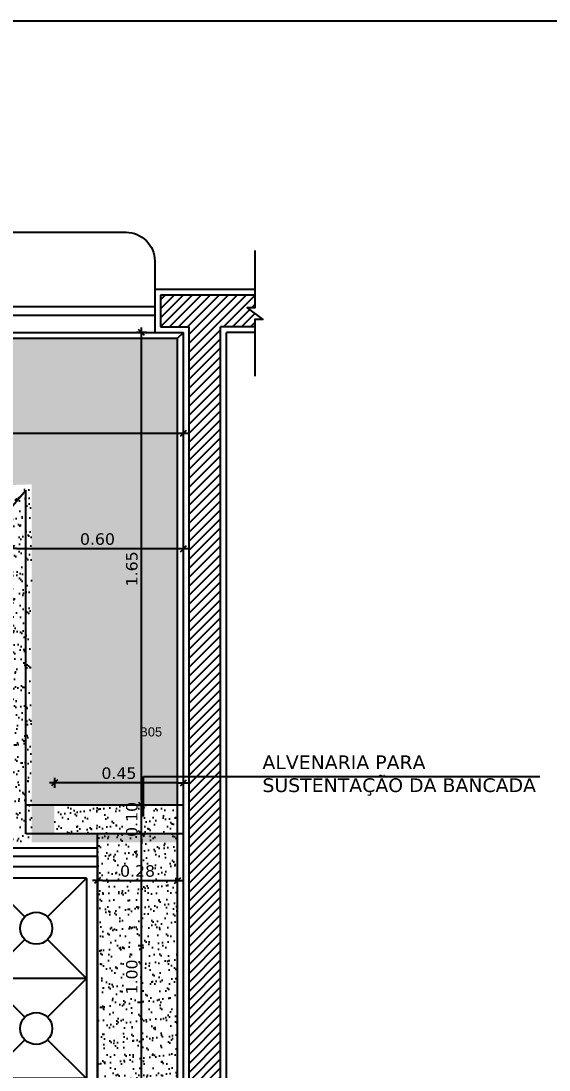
# Model space of a CAD drawing. Extents: x -36 to 357, y 137 to 237.
# Drawn here: x 7.62 to 9.463, y 180.803 to 184.466 of the extents above; entities that cross this region are included whole.
import ezdxf

# ---------------------------------------------------------------- set-up
doc = ezdxf.new("R2010")
doc.units = 0
doc.header["$LTSCALE"] = 0.01
doc.linetypes.add('CONTINU', pattern=[0])
doc.linetypes.add('HIDDEN', pattern=[9.525, 6.35, -3.175])
doc.layers.get('0').update_dxf_attribs({"linetype": 'CONTINUOUS'})
doc.layers.get('DEFPOINTS').update_dxf_attribs({"linetype": 'CONTINUOUS'})
for name, color, linetype in [('01', 1, 'CONTINUOUS'), ('A-AREAS', 2, 'CONTINUOUS'), ('A-HACHURAPARED', 254, 'CONTINUOUS'), ('A-PISOS-IDEN', 9, 'CONTINUOUS'), ('A-SIMBO', 2, 'CONTINUOUS'), ('ALV-V', 2, 'CONTINUOUS'), ('AR-ALV', 5, 'CONTINUOUS'), ('AR-COZ-MOB', 1, 'CONTINUOUS'), ('AR-PRJ-COB', 2, 'HIDDEN'), ('ARQ-CTA-1_025', 1, 'CONTINUOUS'), ('ARQ-EQP-VISTA', 1, 'CONTINUOUS'), ('ARQ-MOB-VISTA', 1, 'CONTINU'), ('ARQ-SMB-1_025', 1, 'CONTINUOUS'), ('ARQ-SMB-1_100', 1, 'CONTINUOUS'), ('ARQ-TXT-1_025', 2, 'CONTINUOUS'), ('PAG', 1, 'CONTINUOUS')]:
    doc.layers.add(name, color=color, linetype=linetype)
doc.styles.add('A16-E50', font='arial.ttf', dxfattribs={"height": 0.08})
doc.styles.add('ESC-50-A20', font='arial.ttf', dxfattribs={"height": 0.1})
doc.styles.add('FNDE Texto Cota 0025', font='verdana.ttf', dxfattribs={"height": 0.04})
doc.dimstyles.new('FNDE 1-0025', dxfattribs={"dimscale": 5, "dimtxt": 0.04, "dimasz": 0.0035, "dimexe": 0.15, "dimexo": 0.15, "dimgap": 0.0025, "dimtad": 1, "dimzin": 1, "dimdsep": 46, "dimtxsty": 'FNDE Texto Cota 0025', "dimblk": 'tic', "dimcen": 0.015, "dimdle": 0.15, "dimse1": 1, "dimse2": 1, "dimclrd": 251, "dimclre": 251, "dimclrt": 256, "dimaunit": 1, "dimadec": 3, "dimazin": 0, "dimtfac": 1, "dimtix": 1, "dimtmove": 2, "dimatfit": 3, "dimfxl": 0.15, "dimtvp": 1, "dimtolj": 1, "dimtzin": 0, "dimarcsym": 0})
pattern_1 = [(37.5, (40.308776, 10.32468), (-0.001600031, 0.048941324), [0, -0.038608, 0, -0.04318, 0, -0.041275]), (7.5, (40.308776, 10.32468), (0.044952328, 0.07168251), [0, -0.020828, 0, -0.034798, 0, -0.013335]), (327.5, (40.277534, 10.32468), (0.079099237, 0.000143718), [0, -0.0127, 0, -0.04572, 0, -0.05969]), (317.5, (40.277534, 10.32468), (0.076355645, 0.022292932), [0, -0.00635, 0, -0.029972, 0, -0.03429])]

# ---------------------------------------------------------------- blocks, each defined once
blk = doc.blocks.new('A$C3E7419E0')
at = {"layer": 'AR-COZ-MOB'}
for p, q in [((0, 0.6), (0.805, 0.6)), ((0, 0), (0, 0.6)), ((0, 0.5886), (0.805, 0.5886)), ((0, 0.5786), (0.805, 0.5786)), ((0.805, 0), (0.805, 0.6)), ((0.1242, 0.4569), (0.0275, 0.5536)), ((0.0275, 0.5536), (0.7775, 0.5536)), ((0.0275, 0.0536), (0.0275, 0.5536)), ((0.2775, 0.5536), (0.1808, 0.4569)), ((0.3742, 0.4569), (0.2775, 0.5536)), ((0.2775, 0.0536), (0.2775, 0.5536)), ((0.4308, 0.4569), (0.5275, 0.5536)), ((0.5275, 0.5536), (0.6242, 0.4569)), ((0.5275, 0.0536), (0.5275, 0.5536)), ((0.6808, 0.4569), (0.7775, 0.5536)), ((0.7775, 0.0536), (0.7775, 0.5536)), ((0.1242, 0.4003), (0.0275, 0.3036)), ((0.3742, 0.2069), (0.1808, 0.4003)), ((0.1808, 0.2069), (0.3742, 0.4003)), ((0.6242, 0.2069), (0.4308, 0.4003)), ((0.4308, 0.2069), (0.6242, 0.4003)), ((0.6808, 0.4003), (0.7775, 0.3036)), ((0.0275, 0.3036), (0.1242, 0.2069)), ((0.0275, 0.3036), (0.7775, 0.3036)), ((0.7775, 0.3036), (0.6808, 0.2069)), ((0.0275, 0.0536), (0.1242, 0.1503)), ((0.1808, 0.1503), (0.2775, 0.0536)), ((0.2775, 0.0536), (0.3742, 0.1503)), ((0.5275, 0.0536), (0.4308, 0.1503)), ((0.6242, 0.1503), (0.5275, 0.0536)), ((0.7775, 0.0536), (0.6808, 0.1503)), ((0.0275, 0.0536), (0.7775, 0.0536)), ((0, 0.025), (0.805, 0.025)), ((0, 0), (0.805, 0))]:
    blk.add_line(p, q, dxfattribs=at)
for centre in [(0.1525, 0.4286), (0.4025, 0.4286), (0.6525, 0.4286), (0.1525, 0.1786), (0.4025, 0.1786), (0.6525, 0.1786)]:
    blk.add_circle(centre, 0.04, dxfattribs=at)
blk = doc.blocks.new('GUICHÊ')
at = {"layer": 'ARQ-EQP-VISTA'}
for p, q in [((0.59, 0), (-0.01, 0)), ((0.59, -0.0608), (-0.01, -0.0608)), ((0.59, -0.0908), (-0.01, -0.0908))]:
    blk.add_line(p, q, dxfattribs=at)
blk.add_lwpolyline([(0.59, 0), (0.59, -0.25, -0.414214), (0.49, -0.35), (0.09, -0.35, -0.414214), (-0.01, -0.25), (-0.01, 0)], format="xyb", dxfattribs=at)
blk = doc.blocks.new('tic')
at = {"color": 251}
for p, q in [((-1, 0), (1, 0)), ((0, -1), (0, 1))]:
    blk.add_line(p, q, dxfattribs=at)
blk.add_line((-0.6, -0.6), (0.6, 0.6))
blk = doc.blocks.new('*D198')
at = {"layer": 'ARQ-CTA-1_025', "color": 251, "lineweight": -2, "transparency": 16777216}
blk.add_line((7.604, 182.6231), (8.169, 182.6231), dxfattribs=at)
at = {"layer": 'DEFPOINTS', "color": 0, "transparency": 16777216}
for p in [(8.1865, 183.3143, -2), (7.5865, 182.7143, -2), (8.1865, 182.6231)]:
    blk.add_point(p, dxfattribs=at)
at = {"layer": 'ARQ-CTA-1_025', "color": 251, "lineweight": -2, "transparency": 16777216, "xscale": 0.0175, "yscale": 0.0175, "zscale": 0.0175, "rotation": 180}
blk.add_blockref('tic', (7.5865, 182.6231), dxfattribs=at)
at = {"layer": 'ARQ-CTA-1_025', "color": 251, "lineweight": -2, "transparency": 16777216, "xscale": 0.0175, "yscale": 0.0175, "zscale": 0.0175}
blk.add_blockref('tic', (8.1865, 182.6231), dxfattribs=at)
at = {"layer": 'ARQ-CTA-1_025', "transparency": 16777216, "insert": (7.8865, 182.6564), "char_height": 0.04, "attachment_point": 5, "style": 'FNDE Texto Cota 0025'}
blk.add_mtext('\\A1;0.60', dxfattribs=at)
blk = doc.blocks.new('*D199')
at = {"layer": 'ARQ-CTA-1_025', "color": 251, "lineweight": -2, "transparency": 16777216}
blk.add_line((7.4659, 183.3602), (7.4659, 182.7952), dxfattribs=at)
at = {"layer": 'DEFPOINTS', "color": 0, "transparency": 16777216}
for p in [(7.5471, 183.3777, -2), (7.4659, 182.7777), (7.6471, 182.7777, -2)]:
    blk.add_point(p, dxfattribs=at)
at = {"layer": 'ARQ-CTA-1_025', "color": 251, "lineweight": -2, "transparency": 16777216, "xscale": 0.0175, "yscale": 0.0175, "zscale": 0.0175}
for p, rotation in [((7.4659, 183.3777), 90), ((7.4659, 182.7777), 270)]:
    blk.add_blockref('tic', p, dxfattribs=dict(at, rotation=rotation))
at = {"layer": 'ARQ-CTA-1_025', "transparency": 16777216, "insert": (7.4325, 183.0777), "char_height": 0.04, "attachment_point": 5, "rotation": 90, "style": 'FNDE Texto Cota 0025'}
blk.add_mtext('\\A1;0.60', dxfattribs=at)
blk = doc.blocks.new('*D200')
at = {"layer": 'ARQ-CTA-1_025', "color": 251, "lineweight": -2, "transparency": 16777216}
blk.add_line((7.4659, 182.7602), (7.4659, 181.5952), dxfattribs=at)
at = {"layer": 'DEFPOINTS', "color": 0, "transparency": 16777216}
for p in [(7.6471, 182.7777, -2), (7.4659, 181.5777), (7.6471, 181.5777, -2)]:
    blk.add_point(p, dxfattribs=at)
at = {"layer": 'ARQ-CTA-1_025', "color": 251, "lineweight": -2, "transparency": 16777216, "xscale": 0.0175, "yscale": 0.0175, "zscale": 0.0175}
for p, rotation in [((7.4659, 182.7777), 90), ((7.4659, 181.5777), 270)]:
    blk.add_blockref('tic', p, dxfattribs=dict(at, rotation=rotation))
at = {"layer": 'ARQ-CTA-1_025', "transparency": 16777216, "insert": (7.4325, 182.1777), "char_height": 0.04, "attachment_point": 5, "rotation": 90, "style": 'FNDE Texto Cota 0025'}
blk.add_mtext('\\A1;1.20', dxfattribs=at)
blk = doc.blocks.new('*D201')
at = {"layer": 'ARQ-CTA-1_025', "color": 251, "lineweight": -2, "transparency": 16777216}
blk.add_line((7.4659, 181.5602), (7.4659, 180.6952), dxfattribs=at)
at = {"layer": 'DEFPOINTS', "color": 0, "transparency": 16777216}
for p in [(7.6471, 181.5777, -2), (7.4659, 180.6777), (7.6471, 180.6777, -2)]:
    blk.add_point(p, dxfattribs=at)
at = {"layer": 'ARQ-CTA-1_025', "color": 251, "lineweight": -2, "transparency": 16777216, "xscale": 0.0175, "yscale": 0.0175, "zscale": 0.0175}
for p, rotation in [((7.4659, 181.5777), 90), ((7.4659, 180.6777), 270)]:
    blk.add_blockref('tic', p, dxfattribs=dict(at, rotation=rotation))
at = {"layer": 'ARQ-CTA-1_025', "transparency": 16777216, "insert": (7.4325, 181.1277), "char_height": 0.04, "attachment_point": 5, "rotation": 90, "style": 'FNDE Texto Cota 0025'}
blk.add_mtext('\\A1;0.90', dxfattribs=at)
blk = doc.blocks.new('*D219')
at = {"layer": 'ARQ-CTA-1_025', "color": 251, "lineweight": -2, "transparency": 16777216}
blk.add_line((8.04, 180.6452), (8.04, 181.6102), dxfattribs=at)
at = {"layer": 'DEFPOINTS', "color": 0, "transparency": 16777216}
for p in [(8.04, 181.6277), (8.2105, 181.6277, -2), (8.2105, 180.6277, -2)]:
    blk.add_point(p, dxfattribs=at)
at = {"layer": 'ARQ-CTA-1_025', "color": 251, "lineweight": -2, "transparency": 16777216, "xscale": 0.0175, "yscale": 0.0175, "zscale": 0.0175}
for p, rotation in [((8.04, 181.6277), 90), ((8.04, 180.6277), 270)]:
    blk.add_blockref('tic', p, dxfattribs=dict(at, rotation=rotation))
at = {"layer": 'ARQ-CTA-1_025', "transparency": 16777216, "insert": (8.0067, 181.1277), "char_height": 0.04, "attachment_point": 5, "rotation": 90, "style": 'FNDE Texto Cota 0025'}
blk.add_mtext('\\A1;1.00', dxfattribs=at)
blk = doc.blocks.new('*D220')
at = {"layer": 'ARQ-CTA-1_025', "color": 251, "lineweight": -2, "transparency": 16777216}
for p, q in [((8.04, 181.7452), (8.04, 181.7627)), ((8.04, 181.6277), (8.04, 181.7277)), ((8.04, 181.6102), (8.04, 181.5927))]:
    blk.add_line(p, q, dxfattribs=at)
at = {"layer": 'DEFPOINTS', "color": 0, "transparency": 16777216}
for p in [(8.04, 181.7277), (8.2105, 181.7277, -2), (8.2105, 181.6277, -2)]:
    blk.add_point(p, dxfattribs=at)
at = {"layer": 'ARQ-CTA-1_025', "color": 251, "lineweight": -2, "transparency": 16777216, "xscale": 0.0175, "yscale": 0.0175, "zscale": 0.0175}
for p, rotation in [((8.04, 181.7277), 270), ((8.04, 181.6277), 90)]:
    blk.add_blockref('tic', p, dxfattribs=dict(at, rotation=rotation))
at = {"layer": 'ARQ-CTA-1_025', "transparency": 16777216, "insert": (8.0067, 181.6777), "char_height": 0.04, "attachment_point": 5, "rotation": 90, "style": 'FNDE Texto Cota 0025'}
blk.add_mtext('\\A1;0.10', dxfattribs=at)
blk = doc.blocks.new('*D221')
at = {"layer": 'ARQ-CTA-1_025', "color": 251, "lineweight": -2, "transparency": 16777216}
blk.add_line((8.04, 181.7452), (8.04, 183.3602), dxfattribs=at)
at = {"layer": 'DEFPOINTS', "color": 0, "transparency": 16777216}
for p in [(8.04, 183.3777), (8.2305, 183.3777, -2), (8.2105, 181.7277, -2)]:
    blk.add_point(p, dxfattribs=at)
at = {"layer": 'ARQ-CTA-1_025', "color": 251, "lineweight": -2, "transparency": 16777216, "xscale": 0.0175, "yscale": 0.0175, "zscale": 0.0175}
for p, rotation in [((8.04, 183.3777), 90), ((8.04, 181.7277), 270)]:
    blk.add_blockref('tic', p, dxfattribs=dict(at, rotation=rotation))
at = {"layer": 'ARQ-CTA-1_025', "transparency": 16777216, "insert": (8.0067, 182.5527), "char_height": 0.04, "attachment_point": 5, "rotation": 90, "style": 'FNDE Texto Cota 0025'}
blk.add_mtext('\\A1;1.65', dxfattribs=at)
blk = doc.blocks.new('*D223')
at = {"layer": 'ARQ-CTA-1_025', "color": 251, "lineweight": -2, "transparency": 16777216}
blk.add_line((6.454, 183.0269), (8.169, 183.0269), dxfattribs=at)
at = {"layer": 'DEFPOINTS', "color": 0, "transparency": 16777216}
for p in [(8.1865, 183.1701, -2), (8.1865, 183.0269), (6.4365, 182.8569, -2)]:
    blk.add_point(p, dxfattribs=at)
at = {"layer": 'ARQ-CTA-1_025', "color": 251, "lineweight": -2, "transparency": 16777216, "xscale": 0.0175, "yscale": 0.0175, "zscale": 0.0175, "rotation": 180}
blk.add_blockref('tic', (6.4365, 183.0269), dxfattribs=at)
at = {"layer": 'ARQ-CTA-1_025', "color": 251, "lineweight": -2, "transparency": 16777216, "xscale": 0.0175, "yscale": 0.0175, "zscale": 0.0175}
blk.add_blockref('tic', (8.1865, 183.0269), dxfattribs=at)
at = {"layer": 'ARQ-CTA-1_025', "transparency": 16777216, "insert": (7.3115, 183.0599), "char_height": 0.04, "attachment_point": 5, "style": 'FNDE Texto Cota 0025'}
blk.add_mtext('\\A1;1.75', dxfattribs=at)
blk = doc.blocks.new('*D230')
at = {"layer": 'ARQ-CTA-1_025', "color": 251, "lineweight": -2, "transparency": 16777216}
blk.add_line((7.904, 181.4639), (8.149, 181.4639), dxfattribs=at)
at = {"layer": 'DEFPOINTS', "color": 0, "transparency": 16777216}
for p in [(8.1665, 181.4639), (8.1665, 181.2815, -2), (7.8865, 181.2315, -2)]:
    blk.add_point(p, dxfattribs=at)
at = {"layer": 'ARQ-CTA-1_025', "color": 251, "lineweight": -2, "transparency": 16777216, "xscale": 0.0175, "yscale": 0.0175, "zscale": 0.0175, "rotation": 180}
blk.add_blockref('tic', (7.8865, 181.4639), dxfattribs=at)
at = {"layer": 'ARQ-CTA-1_025', "color": 251, "lineweight": -2, "transparency": 16777216, "xscale": 0.0175, "yscale": 0.0175, "zscale": 0.0175}
blk.add_blockref('tic', (8.1665, 181.4639), dxfattribs=at)
at = {"layer": 'ARQ-CTA-1_025', "transparency": 16777216, "insert": (8.0265, 181.4974), "char_height": 0.04, "attachment_point": 5, "style": 'FNDE Texto Cota 0025'}
blk.add_mtext('\\A1;0.28', dxfattribs=at)
blk = doc.blocks.new('*D236')
at = {"layer": 'ARQ-CTA-1_025', "color": 251, "lineweight": -2, "transparency": 16777216}
blk.add_line((8.169, 181.8056), (7.754, 181.8056), dxfattribs=at)
at = {"layer": 'DEFPOINTS', "color": 0, "transparency": 16777216}
for p in [(7.7365, 181.8056), (7.7365, 181.7277, -2), (8.1865, 181.7277, -2)]:
    blk.add_point(p, dxfattribs=at)
at = {"layer": 'ARQ-CTA-1_025', "color": 251, "lineweight": -2, "transparency": 16777216, "xscale": 0.0175, "yscale": 0.0175, "zscale": 0.0175, "rotation": 180}
blk.add_blockref('tic', (7.7365, 181.8056), dxfattribs=at)
at = {"layer": 'ARQ-CTA-1_025', "color": 251, "lineweight": -2, "transparency": 16777216, "xscale": 0.0175, "yscale": 0.0175, "zscale": 0.0175}
blk.add_blockref('tic', (8.1865, 181.8056), dxfattribs=at)
at = {"layer": 'ARQ-CTA-1_025', "transparency": 16777216, "insert": (7.9615, 181.8389), "char_height": 0.04, "attachment_point": 5, "style": 'FNDE Texto Cota 0025'}
blk.add_mtext('\\A1;0.45', dxfattribs=at)

msp = doc.modelspace()

# ---------------------------------------------------------------- hatches: boundary and pattern name
at = {"layer": '01'}
h = msp.add_hatch(dxfattribs=at)
h.set_pattern_fill('ANSI31', color=253, scale=0.007)
h.set_pattern_definition([(45, (40.308776, 10.324678), (-0.0157154482, 0.0157154482), [])])
h.paths.add_polyline_path([(8.2065, 178.9077), (7.9568, 178.9077), (7.9568, 178.7977), (8.4364, 178.7977), (8.4364, 178.8445), (8.4089, 178.865), (8.4364, 178.865), (8.4364, 178.9077), (8.3165, 178.9077), (8.3165, 183.3977), (8.4364, 183.3977), (8.4364, 183.4432), (8.4089, 183.4637), (8.4364, 183.4637), (8.4364, 183.5077), (8.1065, 183.5077), (8.1065, 183.3977), (8.2065, 183.3977)])
at = {"layer": 'A-HACHURAPARED'}
h = msp.add_hatch(dxfattribs=at)
h.set_pattern_fill('AR-SAND', color=252, scale=0.001)
h.set_pattern_definition(pattern_1)
h.paths.add_polyline_path([(8.1665, 183.3577), (6.0865, 183.3577), (6.0865, 182.7977), (7.6565, 182.8477), (7.6565, 181.5977), (8.1665, 181.5977), (8.1665, 181.6277), (7.7365, 181.6277), (7.7365, 181.7277), (8.1665, 181.7277)])
edge = h.paths.add_edge_path(flags=16)
edge.add_line((6.5965, 182.9377), (6.2765, 182.9377))
edge.add_arc((6.2765, 182.9777), 0.04, 180, 270, ccw=False)
edge.add_line((6.2365, 182.9777), (6.2365, 183.2377))
edge.add_arc((6.2765, 183.2377), 0.04, 90, 180, ccw=False)
edge.add_line((6.2765, 183.2777), (6.5965, 183.2777))
edge.add_arc((6.5965, 183.2377), 0.04, 0, 90, ccw=False)
edge.add_line((6.6365, 183.2377), (6.6365, 182.9777))
edge.add_arc((6.5965, 182.9777), 0.04, -90, 0, ccw=False)
edge = h.paths.add_edge_path(flags=0)
edge.add_line((6.5965, 182.9577), (6.2765, 182.9577))
edge.add_arc((6.2765, 182.9777), 0.02, 180, 270, ccw=False)
edge.add_line((6.2565, 182.9777), (6.2565, 183.2377))
edge.add_arc((6.2765, 183.2377), 0.02, 90, 180, ccw=False)
edge.add_line((6.2765, 183.2577), (6.5965, 183.2577))
edge.add_arc((6.5965, 183.2377), 0.02, 0, 90, ccw=False)
edge.add_line((6.6165, 183.2377), (6.6165, 182.9777))
edge.add_arc((6.5965, 182.9777), 0.02, 270, 360, ccw=False)
edge = h.paths.add_edge_path(flags=0)
edge.add_arc((6.4365, 183.1077), 0.03, 0, 360)
h = msp.add_hatch(dxfattribs=at)
h.set_pattern_fill('AR-SAND', color=252, scale=0.001)
h.set_pattern_definition(pattern_1)
h.paths.add_polyline_path([(7.5665, 182.8477), (6.1265, 182.8477), (6.1265, 182.7977), (7.5665, 182.7977)])
h.paths.add_polyline_path([(7.6565, 182.8477), (7.5865, 182.8477), (7.5865, 181.5977), (7.6565, 181.5977)])
h = msp.add_hatch(dxfattribs=at)
h.set_pattern_fill('AR-SAND', color=252, scale=0.001)
h.set_pattern_definition(pattern_1)
h.paths.add_polyline_path([(8.1665, 181.7277), (7.7365, 181.7277), (7.7365, 181.6277), (8.1665, 181.6277)])
h = msp.add_hatch(dxfattribs=at)
h.set_pattern_fill('AR-SAND', color=252, scale=0.001)
h.set_pattern_definition([(37.5, (25.05794, 10.51826), (-0.001600031, 0.048941324), [0, -0.038608, 0, -0.04318, 0, -0.041275]), (7.5, (25.05794, 10.51826), (0.044952328, 0.07168251), [0, -0.020828, 0, -0.034798, 0, -0.013335]), (327.5, (25.0267, 10.51826), (0.079099237, 0.000143718), [0, -0.0127, 0, -0.04572, 0, -0.05969]), (317.5, (25.0267, 10.51826), (0.076355645, 0.022292932), [0, -0.00635, 0, -0.029972, 0, -0.03429])])
h.paths.add_polyline_path([(8.1665, 181.6277), (7.8865, 181.6277), (7.8865, 180.6277), (8.1665, 180.6277)])
at = {"layer": 'ARQ-SMB-1_100'}
h = msp.add_hatch(color=252, dxfattribs=at)
edge = h.paths.add_edge_path()
edge.add_arc((8.0706, 181.9844), 0.0536, 0, 360)
edge = h.paths.add_edge_path(flags=17)
edge.add_arc((8.0706, 181.9844), 0.0489, 0, 360)

# ---------------------------------------------------------------- linework, layer by layer
msp.add_lwpolyline([(1.1606, 184.4656), (29.4247, 184.4656), (29.4247, 167.9372), (1.1606, 167.9372)], close=True)
at = {"layer": '01', "color": 253}
for p, q in [((8.4365, 183.5077), (8.1065, 183.5077)), ((8.1065, 183.5077), (8.1065, 183.3977)), ((8.1065, 183.3977), (8.2065, 183.3977)), ((8.2065, 178.9077), (8.2065, 183.3977)), ((8.3165, 178.9077), (8.3165, 183.3977)), ((8.4365, 183.3977), (8.3165, 183.3977))]:
    msp.add_line(p, q, dxfattribs=at)
at = {"layer": 'A-AREAS', "linetype": 'Continuous'}
for p, q in [((8.1665, 183.3577), (8.1865, 183.3777)), ((6.0865, 183.3577), (8.1665, 183.3577)), ((8.1665, 180.6277), (8.1665, 183.3577)), ((8.1665, 181.6277), (7.8865, 181.6277)), ((7.8865, 181.5777), (7.5865, 181.5777)), ((7.8865, 181.5777), (7.5865, 181.5777))]:
    msp.add_line(p, q, dxfattribs=at)
at = {"layer": 'A-PISOS-IDEN'}
msp.add_line((4.9842, 179.7031), (7.6365, 182.8277), dxfattribs=at)
at = {"layer": 'A-SIMBO', "color": 2, "linetype": 'ByBlock', "elevation": -2.0001}
msp.add_lwpolyline([(8.4364, 183.6647), (8.4364, 183.4637), (8.4089, 183.4637), (8.464, 183.4227), (8.4364, 183.4227), (8.4364, 183.2255)], dxfattribs=at)
at = {"layer": 'ALV-V'}
msp.add_line((7.8865, 180.6277), (7.8865, 181.6277), dxfattribs=at)
at = {"layer": 'AR-ALV'}
for p, q in [((8.4365, 183.5277), (8.0865, 183.5277)), ((8.0865, 183.5277), (8.0865, 183.3777)), ((8.0865, 183.3777), (8.1865, 183.3777)), ((8.1865, 178.9277), (8.1865, 183.3777)), ((8.3365, 178.9277), (8.3365, 183.3777)), ((8.4365, 183.3777), (8.3365, 183.3777)), ((8.4365, 183.3777), (8.3365, 183.3777))]:
    msp.add_line(p, q, dxfattribs=at)
at = {"layer": 'AR-PRJ-COB', "color": 1, "ltscale": 20}
for p, q in [((6.0865, 182.8277), (7.6365, 182.8277)), ((7.6365, 181.6277), (7.6365, 182.8277)), ((8.1865, 181.7277), (7.6365, 181.7277)), ((8.1865, 181.6277), (7.6365, 181.6277))]:
    msp.add_line(p, q, dxfattribs=at)
at = {"layer": 'PAG'}
msp.add_line((8.3368, 181.858), (8.3365, 181.858), dxfattribs=at)

# ---------------------------------------------------------------- block references
at = {"layer": 'AR-COZ-MOB', "xscale": 1.399999999999997, "yscale": 1.399999999999997, "zscale": 1.399999999999997, "rotation": 180.0000000000007}
msp.add_blockref('A$C3E7419E0', (7.8865, 181.5477), dxfattribs=at)
at = {"layer": 'ARQ-MOB-VISTA', "rotation": 179.9999999999963}
msp.add_blockref('GUICHÊ', (8.0765, 183.3777), dxfattribs=at)

# ---------------------------------------------------------------- texts
at = {"layer": 'ARQ-SMB-1_100', "style": 'A16-E50'}
msp.add_attdef('B05', (8.0328, 181.9674, 2), '', height=0.0319, dxfattribs=at)
at = {"layer": 'ARQ-TXT-1_025', "insert": (8.4623, 181.9013, 2), "char_height": 0.048, "attachment_point": 1, "style": 'ESC-50-A20'}
msp.add_mtext_dynamic_manual_height_columns('{\\fVerdana|b0|i0|c0|p34;ALVENARIA PARA \\PSUSTENTAÇÃO DA BANCADA}', width=1.038719, gutter_width=0.5, heights=[0], dxfattribs=at)

# ---------------------------------------------------------------- dimensions: what is measured, and where the dimension line sits
at = {"layer": 'ARQ-CTA-1_025'}
for base, p1, p2, picture, middle in [((7.4659, 182.7777, 2), (7.5471, 183.3777), (7.6471, 182.7777), '*D199', (7.4325, 183.0777, 2)), ((8.04, 183.3777, 2), (8.2105, 181.7277), (8.2305, 183.3777), '*D221', (8.0067, 182.5527, 2)), ((7.4659, 181.5777, 2), (7.6471, 182.7777), (7.6471, 181.5777), '*D200', (7.4325, 182.1777, 2)), ((8.04, 181.7277, 2), (8.2105, 181.6277), (8.2105, 181.7277), '*D220', (8.0067, 181.6777, 2)), ((8.04, 181.6277, 2), (8.2105, 180.6277), (8.2105, 181.6277), '*D219', (8.0067, 181.1277, 2)), ((7.4659, 180.6777, 2), (7.6471, 181.5777), (7.6471, 180.6777), '*D201', (7.4325, 181.1277, 2))]:
    dim = msp.add_linear_dim(base=base, p1=p1, p2=p2, angle=90, dimstyle='FNDE 1-0025', dxfattribs=at)
    dim.commit()
    dim.dimension.update_dxf_attribs({"geometry": picture, "text_midpoint": middle})
for base, p1, p2, picture, middle in [((8.1865, 182.6231, 2), (7.5865, 182.7143), (8.1865, 183.3143), '*D198', (7.8865, 182.6564, 2)), ((8.1865, 183.0269, 2), (6.4365, 182.8569), (8.1865, 183.1701), '*D223', (7.3115, 183.0599, 2)), ((7.7365, 181.8056, 2), (8.1865, 181.7277), (7.7365, 181.7277), '*D236', (7.9615, 181.8389, 2)), ((8.1665, 181.4639, 2), (7.8865, 181.2315), (8.1665, 181.2815), '*D230', (8.0265, 181.4974, 2))]:
    dim = msp.add_linear_dim(base=base, p1=p1, p2=p2, dimstyle='FNDE 1-0025', dxfattribs=at)
    dim.commit()
    dim.dimension.update_dxf_attribs({"geometry": picture, "text_midpoint": middle})

# ---------------------------------------------------------------- leaders
at = {"layer": 'ARQ-SMB-1_025', "ltscale": 10}
msp.add_leader([(8.0473, 181.6874), (8.0473, 181.8278), (9.4308, 181.8278)], dimstyle='FNDE 1-0025', override={"dimlfac": 100, "dimclrd": 252, "dimclre": 252}, dxfattribs=at)

doc.saveas('drawing.dxf')
